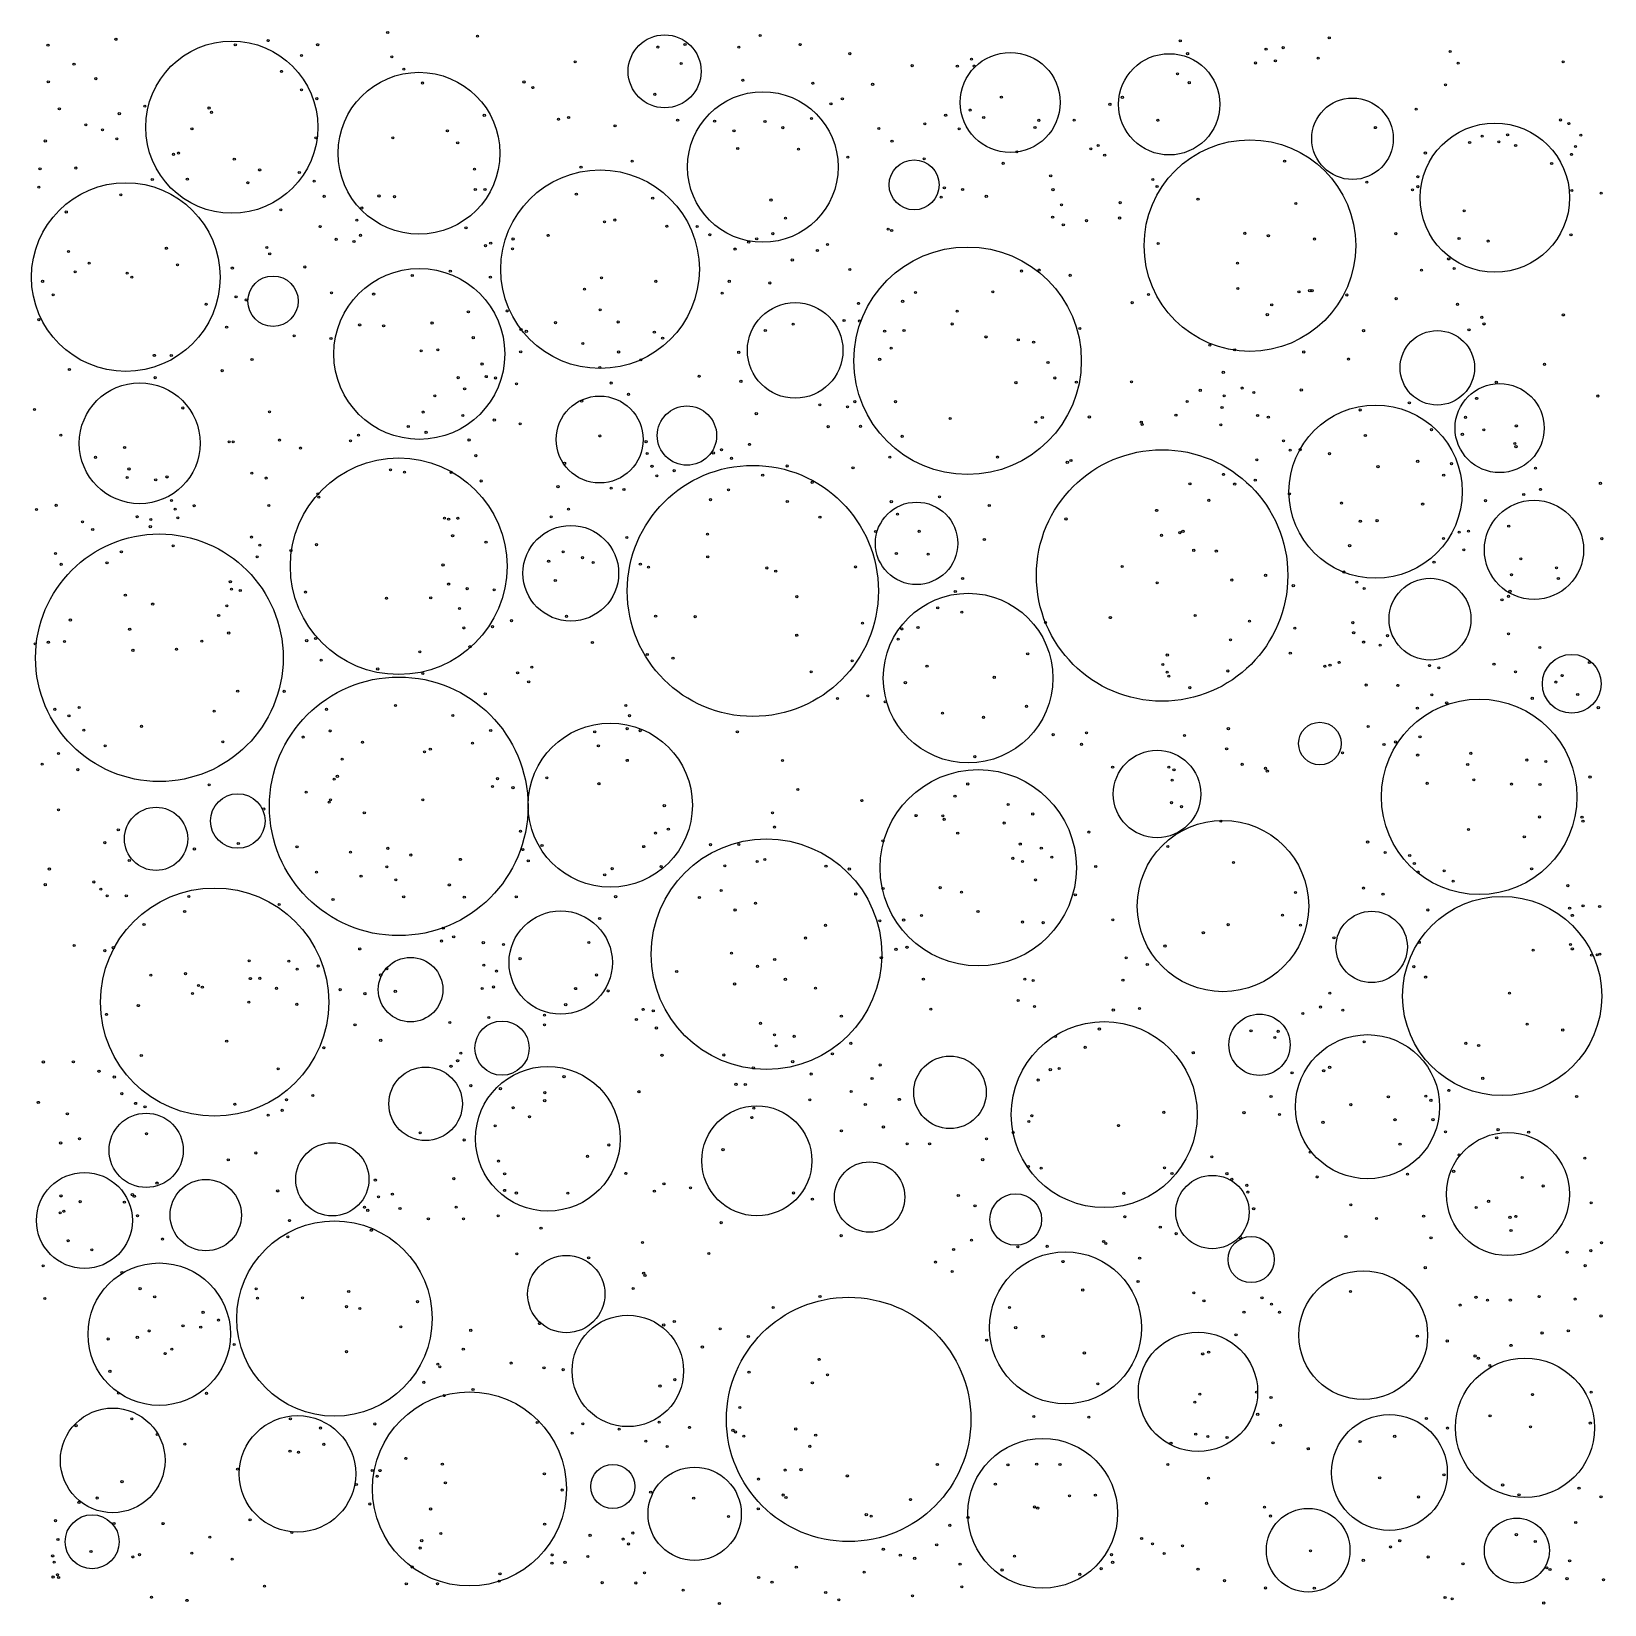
# Model space of a CAD drawing. Header units: metres. Extents: x 0 to 75, y 0 to 75.
import ezdxf

# ---------------------------------------------------------------- set-up
doc = ezdxf.new("R2010")
doc.units = ezdxf.units.M
for name, color, linetype in [('Aridos', 7, 'Continuous'), ('Poros', 7, 'Continuous'), ('Ptos_reactivos', 7, 'Continuous')]:
    doc.layers.add(name, color=color, linetype=linetype)

msp = doc.modelspace()

# ---------------------------------------------------------------- linework, layer by layer
at = {"layer": 'Aridos'}
for centre, radius in [((9.56, 70.429), 4.101), ((30.19, 73.09), 1.74), ((46.659, 71.608), 2.384), ((54.238, 71.518), 2.414), ((18.482, 69.187), 3.857), ((34.869, 68.532), 3.589), ((62.972, 69.877), 1.942), ((69.756, 67.069), 3.558), ((58.082, 64.784), 5.041), ((27.112, 63.658), 4.731), ((4.51, 63.284), 4.496), ((44.625, 59.295), 5.422), ((18.498, 59.62), 4.072), ((36.411, 59.789), 2.277), ((5.171, 55.363), 2.879), ((69.983, 56.087), 2.124), ((27.093, 55.542), 2.071), ((64.07, 53.057), 4.129), ((53.897, 49.062), 5.992), ((17.516, 49.5), 5.161), ((34.393, 48.326), 5.984), ((42.196, 50.593), 1.964), ((71.621, 50.281), 2.366), ((6.109, 45.139), 5.9), ((25.718, 49.167), 2.28), ((44.654, 44.171), 4.043), ((73.422, 43.897), 1.403), ((17.516, 38.058), 6.164), ((69.007, 38.511), 4.661), ((27.6, 38.116), 3.913), ((53.656, 38.644), 2.084), ((45.135, 35.132), 4.677), ((9.846, 37.359), 1.302), ((56.799, 33.306), 4.084), ((35.041, 31.009), 5.493), ((8.739, 28.726), 5.439), ((70.102, 29.017), 4.747), ((25.236, 30.61), 2.462), ((18.082, 29.322), 1.538), ((51.138, 23.363), 4.432), ((58.54, 26.693), 1.46), ((63.69, 23.741), 3.435), ((18.796, 23.88), 1.752), ((24.625, 22.214), 3.447), ((5.48, 21.662), 1.771), ((34.584, 21.163), 2.621), ((70.38, 19.578), 2.933), ((2.538, 18.318), 2.286), ((56.294, 18.721), 1.749), ((46.922, 18.364), 1.229), ((14.451, 13.645), 4.654), ((49.292, 13.203), 3.62), ((6.104, 12.898), 3.395), ((63.484, 12.853), 3.069), ((38.961, 8.837), 5.825), ((28.434, 11.147), 2.656), ((55.608, 10.151), 2.843), ((71.192, 8.438), 3.32), ((20.886, 5.522), 4.625), ((3.885, 6.884), 2.494), ((12.692, 6.243), 2.773), ((64.73, 6.304), 2.76), ((48.209, 4.362), 3.567), ((31.62, 4.335), 2.223), ((60.858, 2.601), 1.992), ((2.905, 3.004), 1.287), ((70.803, 2.583), 1.549)]:
    msp.add_circle(centre, radius, dxfattribs=at)
at = {"layer": 'Poros'}
for centre, radius in [((42.078, 67.679), 1.193), ((11.526, 62.135), 1.2), ((67.013, 58.96), 1.774), ((31.253, 55.729), 1.414), ((66.667, 46.98), 1.951), ((61.416, 41.051), 1.013), ((5.951, 36.509), 1.508), ((63.884, 31.356), 1.701), ((22.441, 26.533), 1.293), ((43.786, 24.427), 1.728), ((14.353, 20.281), 1.744), ((39.96, 19.435), 1.677), ((8.322, 18.575), 1.7), ((58.139, 16.456), 1.1), ((25.503, 14.813), 1.844), ((27.72, 5.637), 1.049)]:
    msp.add_circle(centre, radius, dxfattribs=at)
at = {"layer": 'Ptos_reactivos'}
for centre in [(16.99, 74.941), (0.801, 74.334), (4.039, 74.619), (9.728, 74.352), (11.296, 74.555), (13.655, 74.359), (21.27, 74.766), (29.867, 74.247), (31.161, 74.372), (33.727, 74.244), (34.742, 74.798), (36.651, 74.364), (54.763, 74.548), (59.667, 74.22), (61.864, 74.686), (2.041, 73.434), (12.88, 73.842), (17.187, 73.783), (25.928, 73.54), (30.979, 73.465), (39.012, 73.931), (44.814, 73.671), (55.112, 73.933), (58.347, 73.488), (58.852, 74.15), (59.296, 73.587), (61.331, 73.719), (67.625, 74.033), (68.01, 73.484), (73.008, 73.54), (3.079, 72.743), (11.932, 73.088), (17.759, 73.196), (41.983, 73.36), (44.14, 73.338), (44.939, 73.342), (54.633, 72.974), (0.816, 72.59), (12.884, 72.205), (18.653, 72.534), (23.486, 72.584), (23.912, 72.315), (29.719, 71.995), (33.92, 72.665), (37.253, 72.521), (40.102, 72.472), (55.192, 72.549), (67.403, 72.448), (1.342, 71.301), (5.414, 71.429), (8.477, 71.342), (13.618, 71.786), (38.115, 71.539), (38.66, 71.783), (44.752, 71.244), (46.238, 71.859), (51.411, 71.519), (52.004, 71.85), (66.001, 71.29), (2.606, 70.537), (4.199, 71.074), (8.594, 71.136), (21.596, 70.991), (25.132, 70.805), (25.612, 70.892), (27.826, 70.493), (30.809, 70.76), (32.571, 70.717), (34.971, 70.701), (37.191, 70.842), (42.592, 70.591), (43.583, 70.996), (45.395, 70.89), (48.022, 70.753), (49.703, 70.767), (53.694, 70.758), (72.885, 70.773), (73.277, 70.599), (0.673, 69.771), (3.402, 70.3), (4.086, 69.871), (7.661, 70.347), (13.57, 69.918), (17.236, 69.917), (19.836, 70.254), (20.326, 69.679), (33.493, 70.257), (35.818, 70.407), (40.394, 70.369), (41.027, 69.764), (44.23, 70.351), (47.838, 70.413), (64.062, 70.408), (68.553, 69.698), (69.147, 69.999), (69.942, 69.734), (70.363, 70.064), (73.85, 70.045), (6.783, 69.134), (7.022, 69.195), (33.673, 69.41), (36.568, 69.382), (38.916, 69.003), (46.976, 69.251), (50.504, 69.396), (50.853, 69.558), (51.16, 69.097), (66.444, 69.196), (70.746, 69.557), (73.406, 69.131), (73.603, 69.506), (0.421, 68.445), (2.13, 68.482), (9.68, 68.904), (10.888, 68.391), (12.778, 68.269), (21.126, 68.424), (26.205, 68.52), (28.64, 68.808), (42.554, 68.92), (46.32, 68.705), (59.735, 68.805), (72.462, 68.696), (0.364, 67.572), (5.772, 67.937), (7.444, 67.95), (10.321, 67.781), (13.489, 67.855), (21.166, 67.454), (21.627, 67.462), (43.519, 67.538), (44.39, 67.454), (48.587, 68.109), (48.697, 67.452), (53.456, 67.936), (53.657, 67.603), (63.655, 67.812), (65.834, 67.444), (66.084, 67.594), (66.088, 68.067), (4.274, 67.202), (13.96, 67.131), (16.576, 67.15), (17.318, 67.118), (25.983, 67.239), (29.62, 67.043), (35.258, 66.956), (43.367, 67.096), (45.52, 67.132), (49.1, 66.726), (51.901, 66.832), (55.609, 66.998), (60.268, 66.791), (73.427, 67.414), (74.821, 67.281), (1.672, 66.386), (11.902, 66.49), (15.521, 66), (15.761, 66.576), (27.817, 66.003), (35.952, 66.089), (48.68, 66.143), (50.292, 65.972), (51.872, 66.099), (68.292, 66.445), (13.77, 65.69), (15.698, 65.275), (20.721, 65.63), (24.641, 65.271), (27.321, 65.918), (30.291, 65.705), (31.739, 65.691), (32.346, 65.303), (35.347, 65.351), (40.84, 65.57), (41.008, 65.503), (49.189, 65.777), (57.838, 65.367), (58.96, 65.255), (65.036, 65.353), (73.382, 65.297), (1.775, 64.499), (6.444, 64.657), (11.234, 64.692), (14.539, 65.082), (15.384, 64.981), (21.651, 64.78), (21.899, 64.897), (22.943, 64.628), (22.965, 65.099), (33.546, 64.619), (34.194, 64.949), (34.577, 65.107), (37.469, 64.553), (37.949, 64.835), (53.707, 64.888), (61.164, 65.098), (68.05, 65.121), (69.435, 65.001), (2.761, 63.951), (6.972, 63.865), (9.588, 63.714), (11.369, 64.394), (13.043, 63.765), (36.274, 64.099), (57.489, 63.947), (67.555, 64.149), (67.82, 63.696), (0.545, 63.08), (2.098, 63.534), (4.576, 63.47), (4.798, 63.284), (18.162, 63.358), (19.974, 63.562), (21.885, 63.28), (27.176, 63.244), (29.769, 63.082), (33.269, 63.079), (35.199, 63.003), (39.011, 63.648), (47.197, 63.573), (48.04, 63.619), (49.516, 63.366), (66.256, 63.613), (1.045, 62.442), (9.764, 62.34), (10.243, 62.194), (14.312, 62.532), (16.32, 62.474), (26.366, 62.712), (32.929, 62.513), (42.144, 62.546), (45.828, 62.584), (53.251, 62.457), (57.505, 62.737), (60.418, 62.581), (60.93, 62.638), (61.05, 62.636), (62.704, 62.431), (65.052, 62.255), (8.341, 61.988), (20.834, 61.625), (22.683, 61.67), (27.117, 61.726), (39.426, 62.03), (41.532, 62.129), (44.13, 61.655), (52.47, 62.064), (58.912, 61.493), (59.122, 61.96), (67.971, 61.983), (73.021, 61.479), (0.363, 61.256), (9.315, 60.893), (15.653, 61.003), (16.797, 60.956), (19.105, 61.093), (23.346, 60.789), (23.597, 60.699), (24.99, 61.11), (27.974, 61.143), (34.986, 60.741), (36.313, 61.036), (38.74, 61.215), (39.473, 61.189), (40.673, 60.709), (41.598, 60.741), (43.896, 61.049), (49.973, 60.833), (63.5, 60.73), (68.521, 60.768), (69.132, 61.365), (69.237, 61.051), (12.537, 60.483), (14.288, 60.355), (21.069, 60.395), (26.293, 60.117), (29.699, 60.66), (30.095, 60.371), (45.506, 60.431), (47.043, 60.291), (47.774, 60.181), (56.168, 60.04), (5.871, 59.551), (6.678, 59.55), (10.526, 59.353), (18.583, 59.766), (19.382, 59.82), (23.33, 59.717), (27.996, 59.714), (29.052, 59.339), (33.72, 59.695), (40.436, 59.362), (40.984, 59.9), (48.458, 59.213), (57.359, 59.815), (60.647, 59.713), (62.777, 59.377), (1.822, 58.876), (5.907, 58.489), (9.098, 58.825), (20.347, 58.489), (21.488, 59.141), (21.689, 58.54), (22.131, 58.474), (27.105, 58.978), (31.836, 58.556), (48.783, 58.475), (56.815, 58.745), (72.117, 59.127), (20.658, 57.959), (23.127, 58.2), (27.641, 58.235), (28.466, 57.696), (33.826, 58.316), (46.931, 58.251), (49.812, 58.279), (52.44, 58.293), (55.716, 57.887), (57.717, 57.994), (58.268, 57.784), (60.532, 57.904), (69.825, 58.278), (0.156, 56.969), (7.228, 57.045), (19.237, 57.624), (26.234, 57.375), (37.583, 57.195), (38.904, 57.103), (39.255, 57.344), (41.191, 57.348), (55.093, 57.351), (56.754, 57.069), (56.858, 57.627), (63.336, 56.949), (65.681, 57.293), (68.888, 57.502), (74.663, 57.614), (11.357, 56.863), (18.681, 56.85), (20.571, 56.689), (22.072, 56.47), (23.306, 56.289), (34.559, 56.773), (43.793, 56.545), (47.882, 56.366), (48.187, 56.591), (50.431, 56.615), (52.904, 56.368), (52.949, 56.263), (54.557, 56.704), (56.692, 56.244), (58.449, 56.685), (58.96, 56.604), (68.359, 56.6), (70.78, 56.189), (1.41, 55.746), (9.436, 55.435), (11.834, 55.516), (15.214, 55.479), (15.601, 55.752), (17.972, 56.162), (18.819, 55.885), (20.869, 55.52), (27.098, 55.712), (29.304, 55.441), (37.984, 56.153), (39.526, 56.168), (41.513, 55.692), (59.684, 55.479), (63.584, 55.732), (66.732, 56.011), (68.206, 55.788), (69.228, 56.003), (3.068, 54.691), (4.452, 55.165), (9.626, 55.427), (12.836, 55.134), (21.188, 54.772), (29.358, 54.874), (32.508, 54.9), (32.899, 55.055), (34.23, 55.309), (40.925, 54.697), (46.053, 54.706), (59.997, 55.036), (60.474, 55.06), (61.877, 54.869), (70.708, 55.355), (70.761, 55.201), (4.661, 54.137), (10.512, 53.937), (17.124, 54.1), (17.79, 53.988), (20.015, 53.978), (25.422, 54.406), (29.589, 54.266), (30.647, 54.057), (33.376, 54.644), (36.025, 54.281), (39.168, 54.195), (49.38, 54.455), (49.553, 54.538), (58.412, 54.572), (64.186, 54.248), (66.077, 54.503), (67.686, 54.39), (71.693, 54.178), (4.578, 53.729), (5.935, 53.621), (6.474, 53.758), (11.199, 53.704), (21.448, 53.565), (25.105, 53.294), (27.643, 53.222), (29.818, 53.812), (34.862, 53.841), (37.224, 53.499), (55.224, 53.426), (56.825, 53.879), (57.356, 53.419), (58.338, 53.605), (67.317, 53.839), (74.785, 53.453), (6.688, 52.635), (13.664, 52.951), (13.71, 52.791), (28.25, 53.16), (32.376, 52.676), (33.229, 53.146), (36.035, 52.591), (40.992, 52.578), (43.291, 52.811), (56.124, 52.641), (59.964, 52.955), (62.443, 52.513), (66.313, 52.465), (69.306, 52.629), (71.132, 52.923), (71.929, 53.164), (0.258, 52.202), (1.195, 52.403), (5.05, 51.862), (5.699, 51.733), (6.865, 52.222), (6.985, 51.81), (7.767, 52.386), (11.326, 52.401), (19.698, 51.79), (19.896, 51.746), (20.334, 51.788), (24.785, 51.857), (25.61, 52.222), (37.591, 51.841), (41.288, 51.984), (45.661, 52.396), (49.316, 51.755), (53.636, 52.163), (2.442, 51.619), (2.932, 51.249), (5.678, 51.387), (20.087, 50.956), (32.231, 51.032), (40.235, 51.161), (42.321, 51.167), (53.867, 50.975), (54.739, 51.104), (54.892, 51.165), (63.344, 51.645), (64.142, 51.673), (68.053, 51.128), (68.502, 51.173), (70.416, 51.416), (4.298, 50.19), (6.769, 50.477), (10.502, 50.892), (10.898, 50.502), (12.379, 50.253), (13.595, 50.532), (21.677, 50.648), (28.384, 50.869), (45.426, 50.775), (55.404, 50.26), (56.481, 50.225), (62.836, 50.482), (67.307, 50.82), (68.275, 50.282), (74.857, 50.816), (1.156, 50.108), (1.427, 49.592), (3.614, 49.662), (10.77, 49.951), (19.627, 49.562), (24.662, 49.738), (25.35, 50.185), (26.274, 49.911), (26.784, 49.679), (29.031, 49.597), (29.422, 49.46), (32.243, 49.953), (39.286, 49.468), (41.232, 50.108), (42.747, 50.077), (51.991, 49.485), (66.857, 49.695), (70.993, 49.854), (9.49, 48.764), (24.979, 48.824), (35.056, 49.418), (35.484, 49.263), (44.389, 48.92), (53.659, 48.715), (57.219, 48.845), (58.83, 49.066), (62.557, 49.225), (63.179, 48.74), (70.548, 49.097), (72.689, 49.423), (72.781, 48.918), (4.489, 48.119), (9.55, 48.412), (9.965, 48.348), (13.076, 48.271), (16.938, 47.975), (19.042, 47.992), (19.893, 48.652), (20.776, 48.432), (22.066, 48.375), (36.49, 48.051), (44.042, 48.295), (60.151, 48.574), (63.528, 48.439), (70.404, 48.066), (70.477, 48.306), (5.792, 47.699), (9.327, 47.618), (20.41, 47.488), (43.204, 47.521), (44.353, 47.309), (70.094, 47.897), (1.868, 46.937), (4.696, 46.497), (8.934, 47.153), (20.623, 46.561), (21.983, 46.621), (22.892, 46.906), (25.513, 47.113), (29.76, 47.125), (31.648, 47.098), (39.623, 46.788), (41.492, 46.513), (42.262, 46.579), (48.338, 46.82), (51.431, 47.054), (55.475, 47.153), (58.059, 46.886), (60.225, 46.554), (62.987, 46.811), (0.193, 45.805), (0.819, 45.878), (1.586, 45.913), (8.13, 45.929), (9.412, 46.318), (13.131, 45.955), (13.558, 46.058), (26.746, 45.868), (36.484, 46.211), (41.32, 46.026), (57.155, 45.991), (63.027, 46.332), (63.5, 45.888), (64.291, 45.744), (64.638, 46.191), (70.402, 46.281), (4.85, 45.495), (6.924, 45.544), (13.821, 45.026), (18.521, 45.424), (20.911, 45.665), (29.362, 45.292), (30.586, 45.119), (39.128, 44.995), (47.492, 45.33), (54.145, 45.269), (60.008, 45.36), (71.898, 45.626), (16.515, 44.604), (18.668, 44.392), (23.182, 44.418), (23.86, 44.691), (37.175, 44.473), (42.694, 44.738), (45.899, 44.205), (53.929, 44.817), (54.142, 44.455), (54.216, 44.263), (57.032, 44.51), (61.653, 44.734), (61.901, 44.787), (62.334, 44.918), (66.644, 44.766), (67.087, 44.657), (69.713, 44.838), (70.739, 44.466), (72.964, 44.289), (74.261, 44.912), (9.842, 43.55), (12.055, 43.539), (23.711, 43.992), (41.661, 43.952), (55.22, 43.712), (63.626, 43.839), (65.128, 43.822), (72.659, 43.981), (2.287, 42.768), (17.361, 42.865), (21.641, 43.418), (28.342, 42.863), (38.431, 43.196), (39.873, 43.322), (40.706, 43.037), (47.432, 42.824), (66.064, 42.737), (66.748, 43.376), (67.458, 42.986), (71.539, 43.205), (73.704, 43.39), (74.686, 42.762), (1.129, 42.682), (1.8, 42.37), (8.721, 42.596), (14.073, 42.683), (20.095, 42.388), (28.511, 42.379), (43.434, 42.502), (45.385, 42.301), (2.511, 41.692), (5.255, 41.871), (12.96, 41.36), (14.252, 41.652), (21.9, 41.67), (26.858, 41.613), (28.407, 41.76), (29.026, 41.665), (33.656, 41.613), (48.703, 41.475), (50.291, 41.559), (54.964, 41.43), (57.054, 41.758), (63.716, 41.863), (66.187, 41.37), (1.303, 40.576), (3.527, 40.94), (9.136, 41.131), (15.786, 41.112), (18.745, 40.659), (19.022, 40.787), (21.029, 41.071), (27.032, 40.946), (50.059, 41.015), (56.973, 40.799), (62.494, 40.612), (64.471, 41.009), (65.022, 41.126), (66.076, 40.502), (68.607, 40.582), (0.52, 40.066), (2.225, 39.806), (14.819, 40.306), (28.408, 40.248), (35.802, 40.245), (44.973, 40.423), (51.541, 39.929), (54.217, 39.924), (54.463, 39.795), (57.717, 40.059), (58.824, 39.87), (58.91, 39.739), (68.461, 40.054), (71.276, 40.265), (72.189, 40.193), (8.483, 39.082), (14.442, 39.356), (14.593, 39.488), (21.985, 38.999), (22.22, 39.379), (22.962, 38.946), (24.572, 39.413), (27.058, 39.135), (44.634, 39.123), (54.378, 39.307), (66.533, 39.154), (68.751, 39.323), (70.545, 39.12), (71.905, 39.098), (74.29, 39.454), (13.109, 38.73), (14.2, 38.257), (14.261, 38.366), (18.662, 38.372), (36.539, 38.861), (39.589, 38.331), (44.026, 38.546), (54.346, 38.234), (1.303, 37.893), (11.082, 37.929), (15.877, 37.751), (30.173, 38.09), (35.329, 37.748), (42.172, 37.616), (43.45, 37.608), (43.514, 37.44), (46.565, 38.145), (47.732, 37.693), (54.823, 38.041), (71.887, 37.551), (73.91, 37.539), (4.153, 36.94), (23.322, 36.87), (29.757, 36.784), (30.367, 36.972), (35.426, 37.07), (44.157, 36.78), (46.373, 37.263), (50.406, 36.832), (56.693, 37.353), (68.498, 36.95), (73.956, 37.352), (3.513, 36.325), (7.779, 36.025), (9.872, 36.283), (12.669, 36.126), (16.997, 36.054), (23.431, 35.996), (24.345, 36.191), (29.193, 36.139), (32.375, 36.231), (33.722, 36.238), (40.595, 36.414), (47.138, 36.26), (48.141, 36.066), (54.169, 36.141), (63.693, 36.356), (71.16, 36.604), (4.677, 35.475), (15.221, 35.872), (18.095, 35.737), (20.455, 35.529), (23.69, 35.464), (33.059, 35.223), (34.596, 35.427), (34.965, 35.52), (37.878, 35.203), (46.787, 35.579), (47.242, 35.425), (48.645, 35.631), (57.299, 35.383), (64.528, 35.858), (65.696, 35.718), (65.918, 35.334), (0.867, 35.071), (2.982, 34.453), (13.595, 34.919), (15.722, 34.733), (16.949, 35.178), (17.376, 34.553), (27.333, 34.797), (27.685, 35.087), (30.025, 35.185), (38.99, 35.069), (47.86, 34.55), (50.734, 35.186), (66.1, 34.925), (67.343, 34.984), (67.767, 34.488), (71.508, 35.078), (0.672, 34.323), (3.317, 34.106), (3.619, 33.789), (4.534, 33.792), (7.515, 33.759), (17.752, 33.746), (19.929, 34.312), (20.643, 33.728), (23.119, 33.742), (27.854, 33.751), (31.846, 33.714), (32.882, 34.045), (39.296, 33.88), (40.596, 34.14), (43.322, 34.18), (44.337, 33.964), (49.761, 33.841), (60.258, 33.951), (63.494, 34.163), (64.426, 33.87), (73.229, 34.276), (7.313, 33.046), (11.816, 33.381), (14.386, 33.616), (33.545, 33.117), (34.521, 33.438), (45.123, 33.046), (66.562, 33.117), (73.32, 33.203), (73.959, 33.316), (74.749, 33.28), (5.377, 32.425), (19.64, 32.247), (27.092, 32.711), (37.856, 32.388), (40.449, 32.597), (41.58, 32.639), (42.429, 32.858), (47.247, 32.544), (48.226, 32.512), (51.546, 32.647), (57.044, 32.419), (59.631, 32.869), (60.495, 32.397), (73.447, 32.86), (19.552, 31.639), (20.135, 31.837), (21.547, 31.561), (22.513, 31.476), (26.573, 31.571), (36.906, 31.781), (55.861, 32.033), (62.088, 31.787), (66.153, 31.573), (73.362, 31.472), (2.047, 31.425), (3.506, 31.18), (3.916, 31.321), (10.39, 30.697), (15.658, 31.261), (23.299, 30.797), (33.374, 31.06), (35.434, 30.756), (40.518, 30.842), (41.215, 31.242), (41.74, 31.34), (52.184, 30.841), (54.035, 31.401), (71.578, 31.205), (73.448, 31.261), (74.369, 30.962), (74.63, 30.976), (74.756, 31.012), (5.704, 30.013), (7.352, 30.082), (12.279, 30.68), (12.68, 30.294), (13.68, 30.446), (16.655, 30.017), (16.942, 30.31), (21.575, 30.49), (22.176, 30.207), (26.938, 30.02), (30.764, 30.183), (34.614, 30.433), (53.192, 30.516), (65.897, 30.417), (7.974, 29.518), (8.159, 29.436), (10.445, 29.847), (10.893, 29.862), (11.689, 29.385), (14.728, 29.32), (17.353, 29.238), (21.489, 29.376), (22.031, 29.448), (25.946, 29.37), (27.5, 29.259), (33.524, 29.592), (35.943, 29.812), (37.38, 29.393), (42.521, 29.816), (47.353, 29.819), (47.752, 29.761), (52.031, 29.774), (66.455, 29.921), (5.105, 28.56), (7.684, 29.134), (10.374, 28.726), (12.658, 28.623), (15.906, 29.129), (25.474, 28.607), (47.041, 28.803), (47.816, 28.514), (61.446, 28.492), (61.887, 29.15), (70.45, 29.149), (3.586, 28.141), (19.956, 27.756), (21.812, 27.99), (24.464, 28.103), (28.843, 27.896), (29.164, 28.38), (29.648, 28.315), (34.76, 27.717), (38.612, 28.058), (42.878, 28.386), (51.572, 28.35), (52.821, 28.418), (60.606, 28.182), (62.513, 28.345), (15.433, 27.645), (24.463, 27.641), (29.797, 27.493), (35.429, 27.163), (36.365, 27.096), (48.814, 27.091), (50.906, 27.444), (58.135, 27.354), (59.268, 27.036), (59.427, 27.332), (71.296, 27.672), (72.99, 27.397), (9.317, 26.863), (13.948, 26.552), (16.656, 26.905), (20.475, 26.293), (30.064, 26.193), (33.014, 26.208), (35.506, 26.646), (38.184, 26.263), (39.059, 26.763), (50.228, 26.57), (55.383, 26.314), (63.529, 26.835), (68.374, 26.764), (68.983, 26.662), (0.581, 25.873), (2.01, 25.883), (5.249, 26.181), (11.774, 25.544), (20.009, 25.669), (20.324, 25.933), (34.415, 25.589), (36.292, 25.888), (40.457, 25.731), (48.569, 25.506), (48.988, 25.562), (61.597, 25.456), (61.881, 25.618), (3.231, 25.43), (3.961, 25.155), (20.952, 24.745), (25.394, 25.171), (33.588, 24.809), (34.033, 24.798), (37.17, 25.298), (40.075, 25.084), (47.992, 25.013), (60.091, 25.36), (69.177, 25.092), (0.341, 23.947), (4.323, 24.365), (12.17, 24.074), (13.425, 24.274), (22.362, 24.599), (24.474, 24.028), (24.477, 24.41), (28.965, 24.455), (37.11, 24.072), (39.081, 24.463), (41.372, 24.09), (59.089, 24.228), (64.681, 24.212), (66.465, 24.241), (66.709, 24.043), (67.562, 24.519), (73.652, 24.23), (1.724, 23.405), (4.977, 23.899), (5.425, 23.735), (9.71, 23.857), (11.291, 23.338), (11.959, 23.57), (22.973, 23.692), (23.746, 23.263), (34.349, 23.222), (34.44, 23.672), (39.752, 23.848), (47.691, 23.311), (53.982, 23.471), (57.798, 23.457), (59.495, 23.371), (62.89, 23.839), (5.494, 22.453), (18.536, 22.495), (22.11, 22.832), (38.613, 22.588), (40.615, 22.775), (46.797, 22.515), (47.544, 23.036), (51.823, 22.841), (61.565, 22.996), (64.998, 23.121), (66.807, 23.124), (67.401, 22.54), (69.908, 22.647), (71.369, 22.525), (1.404, 22.012), (2.299, 22.215), (20.637, 22.156), (27.528, 21.918), (41.747, 21.972), (42.817, 21.969), (45.53, 22.206), (65.236, 21.956), (69.843, 22.261), (9.393, 21.207), (10.707, 21.535), (22.275, 21.151), (26.517, 21.376), (32.972, 21.693), (45.346, 21.218), (56.267, 21.348), (60.961, 21.577), (68.053, 21.442), (74.045, 21.286), (16.403, 20.245), (20.139, 20.313), (22.565, 20.543), (28.343, 20.563), (47.531, 20.893), (48.136, 20.814), (54.012, 20.826), (54.367, 20.559), (56.987, 20.55), (57.219, 20.28), (61.291, 20.394), (65.593, 20.528), (67.792, 20.662), (71.053, 20.365), (1.419, 19.488), (4.822, 19.549), (4.916, 19.472), (5.996, 20.102), (11.748, 19.727), (16.552, 19.446), (17.215, 19.576), (22.563, 19.753), (23.123, 19.626), (25.579, 19.617), (29.701, 19.712), (30.156, 20.061), (31.423, 19.871), (36.327, 19.629), (44.184, 19.505), (52.075, 19.612), (57.939, 19.995), (57.984, 19.673), (72.056, 19.964), (1.559, 18.757), (2.334, 19.216), (4.443, 19.192), (15.888, 18.948), (16.039, 18.801), (17.576, 18.888), (20.251, 18.955), (37.231, 19.337), (44.982, 19.015), (58.262, 18.878), (62.893, 19.061), (68.868, 18.936), (69.457, 19.233), (74.346, 19.158), (1.38, 18.686), (5.069, 18.545), (12.309, 18.313), (18.928, 18.4), (20.6, 18.396), (22.252, 18.537), (24.299, 17.948), (32.886, 18.214), (52.121, 18.497), (53.81, 18.002), (64.113, 18.414), (66.362, 18.526), (70.476, 18.467), (70.755, 18.513), (1.766, 17.353), (6.258, 17.433), (12.231, 17.543), (16.211, 17.852), (29.134, 17.273), (38.606, 17.594), (44.812, 17.384), (51.112, 17.319), (51.215, 17.223), (54.571, 17.692), (57.627, 17.498), (62.659, 17.551), (66.713, 17.495), (70.527, 17.84), (74.838, 17.258), (2.887, 16.923), (23.143, 16.733), (26.568, 16.539), (32.294, 16.746), (43.961, 16.937), (47.026, 17.065), (48.417, 17.087), (52.827, 16.526), (73.2, 16.803), (74.328, 16.882), (0.57, 16.155), (4.326, 15.839), (29.19, 15.807), (29.251, 15.699), (43.1, 16.336), (43.896, 15.89), (49.172, 16.358), (66.439, 16.069), (74.057, 16.164), (5.189, 15.07), (10.726, 15.061), (28.687, 15.08), (50.114, 15.004), (52.752, 15.408), (0.651, 14.604), (5.887, 14.677), (10.788, 14.619), (12.934, 14.632), (15.026, 14.209), (15.132, 14.937), (18.414, 14.451), (37.592, 14.697), (55.408, 14.869), (55.891, 14.49), (58.658, 14.628), (59.112, 14.33), (62.872, 14.932), (68.101, 14.287), (68.856, 14.658), (69.402, 14.521), (70.495, 14.525), (71.868, 14.69), (73.582, 14.573), (8.192, 13.942), (8.931, 13.572), (15.661, 14.119), (30.65, 13.501), (35.358, 14.167), (46.628, 14.167), (57.798, 13.946), (59.489, 13.943), (74.816, 13.766), (5.057, 12.748), (5.626, 13.054), (7.237, 13.296), (8.081, 13.235), (17.613, 13.252), (20.948, 13.084), (24.228, 13.403), (30.143, 13.337), (32.832, 13.155), (34.177, 12.787), (46.92, 13.209), (48.224, 12.795), (57.42, 12.871), (66.061, 12.806), (72.005, 12.957), (73.256, 13.062), (3.665, 12.671), (6.384, 11.973), (6.699, 12.182), (9.673, 12.41), (15.025, 12.067), (20.594, 12.183), (31.987, 12.288), (45.539, 12.617), (50.193, 12.004), (55.831, 11.957), (56.115, 12.038), (67.488, 12.576), (70.527, 12.364), (19.38, 11.472), (19.475, 11.344), (22.878, 11.522), (24.439, 11.296), (25.351, 11.208), (37.558, 11.697), (68.812, 11.86), (68.966, 11.751), (69.514, 11.41), (3.753, 11.126), (18.709, 10.603), (30.677, 10.731), (34.21, 11.085), (37.229, 10.584), (37.95, 10.964), (50.83, 10.533), (4.159, 10.086), (8.356, 10.079), (19.682, 9.972), (21.057, 10.262), (29.968, 10.427), (55.693, 10.044), (58.393, 10.139), (59.089, 9.877), (71.551, 10.019), (74.348, 10.138), (33.772, 9.405), (47.787, 8.976), (55.456, 9.655), (58.453, 9.079), (69.527, 9.009), (2.139, 8.537), (4.801, 8.863), (12.354, 8.86), (13.789, 8.427), (16.381, 8.619), (24.117, 8.69), (26.291, 8.629), (28.026, 8.374), (29.932, 8.707), (31.376, 8.456), (33.444, 8.315), (33.57, 8.238), (36.437, 8.382), (50.409, 8.946), (59.537, 8.555), (66.493, 8.877), (67.498, 8.425), (71.454, 8.486), (74.304, 8.663), (6.001, 8.116), (7.327, 7.656), (13.951, 7.65), (25.778, 8.18), (29.289, 7.803), (30.314, 7.548), (33.961, 8.034), (37.105, 7.553), (37.387, 8.082), (54.321, 7.706), (55.5, 8.134), (56.077, 8.019), (56.993, 7.975), (59.184, 7.717), (63.332, 7.786), (64.982, 8.031), (12.335, 7.319), (12.737, 7.271), (17.854, 6.979), (19.597, 6.701), (47.92, 6.701), (60.863, 7.439), (9.83, 6.463), (16.25, 6.398), (16.486, 6.127), (16.622, 6.397), (24.456, 6.241), (34.659, 5.994), (35.931, 6.422), (36.688, 6.441), (38.898, 6.142), (43.187, 6.689), (46.55, 6.674), (49.031, 6.687), (54.174, 6.691), (56.11, 6.039), (64.266, 6.051), (67.331, 6.193), (4.329, 5.869), (15.496, 5.736), (19.741, 5.81), (25.31, 5.472), (29.524, 5.371), (35.842, 5.232), (45.951, 5.753), (50.718, 5.227), (70.126, 5.712), (70.908, 5.246), (73.767, 5.556), (2.278, 4.882), (3.145, 5.09), (16.141, 4.807), (19.036, 4.567), (31.575, 5.081), (34.651, 4.572), (35.971, 5.112), (41.905, 5.014), (47.819, 4.663), (47.968, 4.611), (49.483, 5.194), (56.013, 4.837), (58.779, 4.654), (66.117, 5.141), (74.815, 5.143), (1.156, 4.011), (3.947, 3.878), (6.285, 3.87), (10.431, 4.046), (24.47, 3.845), (33.23, 4.207), (39.8, 4.296), (40.03, 4.225), (43.785, 3.786), (44.648, 4.164), (59.06, 4.232), (73.61, 3.922), (1.275, 3.114), (8.516, 3.225), (12.424, 3.444), (18.611, 3.057), (19.526, 3.402), (26.635, 3.31), (28.214, 3.134), (28.673, 3.422), (52.92, 3.159), (65.222, 3.054), (70.78, 3.345), (71.681, 3.018), (1.024, 2.329), (2.849, 2.545), (4.843, 2.282), (5.164, 2.392), (7.658, 2.458), (18.54, 2.707), (24.827, 2.377), (26.526, 2.307), (28.469, 2.899), (40.611, 2.647), (41.421, 2.368), (42.105, 2.214), (43.154, 2.857), (46.863, 2.315), (51.488, 2.389), (53.441, 2.904), (53.997, 2.446), (54.868, 2.813), (60.97, 2.575), (64.778, 2.759), (66.578, 2.279), (1.097, 2.032), (9.577, 2.172), (18.155, 1.802), (22.341, 1.48), (24.82, 1.987), (25.442, 2.027), (29.232, 1.527), (36.465, 1.792), (39.699, 1.559), (44.269, 1.935), (46.27, 1.66), (49.98, 1.455), (50.996, 1.723), (51.541, 2.023), (55.61, 1.702), (63.486, 2.119), (68.235, 1.955), (72.231, 1.759), (72.382, 1.685), (73.319, 2.092), (1.043, 1.324), (1.257, 1.434), (1.307, 1.306), (11.12, 0.892), (17.878, 1.001), (19.363, 1.005), (22.307, 1.128), (27.21, 1.057), (28.82, 1.041), (34.67, 1.306), (35.308, 1.081), (44.357, 0.86), (56.872, 1.152), (58.825, 0.803), (61.151, 0.796), (73.195, 1.248), (74.932, 1.196), (5.733, 0.36), (7.425, 0.21), (31.072, 0.696), (32.799, 0.063), (37.864, 0.588), (38.489, 0.237), (42.006, 0.431), (67.382, 0.345), (67.717, 0.288), (72.084, 0.085)]:
    msp.add_circle(centre, 0.05, dxfattribs=at)

doc.saveas('drawing.dxf')
